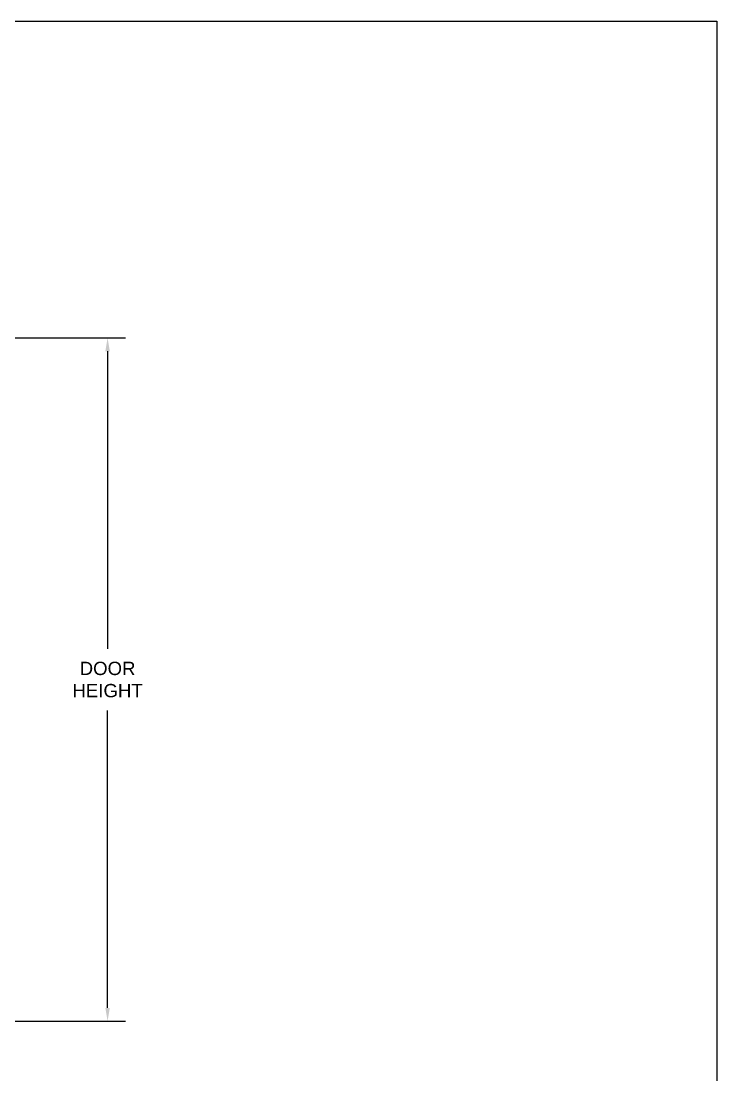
# Model space of a CAD drawing. Header units: inches. Extents: x 168.8 to 189.1, y 234.4 to 247.7.
# Drawn here: x 184.16 to 189.06, y 239.77 to 247.18 of the extents above; entities that cross this region are included whole.
import ezdxf

# ---------------------------------------------------------------- set-up
doc = ezdxf.new("R2010")
doc.units = ezdxf.units.IN
doc.header["$LTSCALE"] = 0.25
doc.header["$MEASUREMENT"] = 0
doc.layers.add('ANNOTATIONS', color=1, linetype='Continuous')
doc.styles.add('ARIAL', font='arial.ttf', dxfattribs={"height": 0.09375})
doc.dimstyles.new('STANDARD$0', dxfattribs={"dimtxt": 0.09375, "dimasz": 0.09375, "dimexe": 0.03125, "dimexo": 0.046875, "dimgap": 0.09, "dimtad": 0, "dimtih": 1, "dimtoh": 1, "dimdec": 4, "dimzin": 0, "dimdsep": 46, "dimtxsty": 'ARIAL', "dimcen": 0.09, "dimadec": 0, "dimazin": 0, "dimtfac": 1, "dimtdec": 4, "dimtofl": 0, "dimtmove": 0, "dimatfit": 1, "dimfxl": 1, "dimtolj": 1, "dimtzin": 0, "dimarcsym": 0})

# ---------------------------------------------------------------- blocks, each defined once
blk = doc.blocks.new('*D2')
at = {"layer": 'ANNOTATIONS', "color": 0, "lineweight": -2, "transparency": 16777216}
for p, q in [((183.8337, 244.9522), (184.8956, 244.9522)), ((184.7706, 244.8585), (184.7706, 242.766)), ((184.7706, 240.2386), (184.7706, 242.3311)), ((183.8337, 240.1449), (184.8956, 240.1449))]:
    blk.add_line(p, q, dxfattribs=at)
at = {"layer": 'ANNOTATIONS', "color": 0, "transparency": 16777216}
for points in [[(184.7549, 244.8585), (184.7862, 244.8585), (184.7706, 244.9522)], [(184.7549, 240.2386), (184.7862, 240.2386), (184.7706, 240.1449)]]:
    blk.add_solid(points, dxfattribs=at)
at = {"layer": 'defpoints', "color": 0, "transparency": 16777216}
for p in [(183.7275, 244.9522), (183.7275, 240.1449), (184.7706, 240.1449)]:
    blk.add_point(p, dxfattribs=at)
at = {"layer": 'ANNOTATIONS', "color": 0, "transparency": 16777216, "insert": (184.7706, 242.5485), "char_height": 0.09375, "attachment_point": 5, "style": 'ARIAL'}
blk.add_mtext('\\A1;DOOR\\PHEIGHT', dxfattribs=at)

msp = doc.modelspace()

# ---------------------------------------------------------------- linework, layer by layer
at = {"layer": 'defpoints'}
msp.add_lwpolyline([(189.05875, 234.44685), (168.77187, 234.44685), (168.77187, 247.18196), (189.05875, 247.18196)], close=True, dxfattribs=at)

# ---------------------------------------------------------------- dimensions: what is measured, and where the dimension line sits
at = {"layer": 'ANNOTATIONS'}
dim = msp.add_linear_dim(base=(184.77055, 240.14488), p1=(183.72745, 244.9522), p2=(183.72745, 240.14488), angle=90, text='DOOR\\PHEIGHT', dimstyle='STANDARD$0', override={"dimexe": 0.125, "dimexo": 0.10625, "dimcen": 0.153, "dimtmove": 1}, dxfattribs=at)
dim.commit()
dim.dimension.update_dxf_attribs({"geometry": '*D2', "text_midpoint": (184.77055, 242.54854)})

doc.saveas('drawing.dxf')
